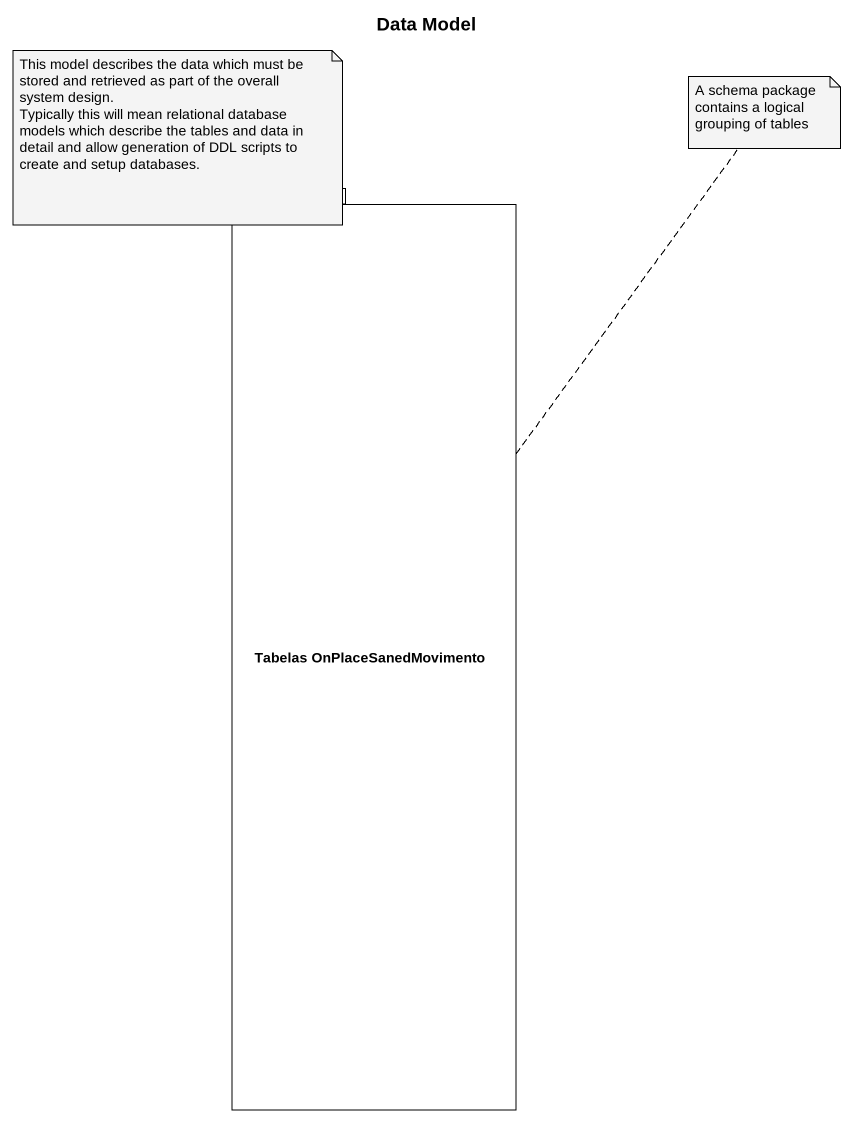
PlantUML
@startuml
title Data Model
package "Tabelas OnPlaceSanedMovimento" as Tabelas_OnPlaceSanedMoviment {
}
note as N1
  This model describes the data which must be stored and retrieved as part of the overall system design.
  Typically this will mean relational database models which describe the tables and data in detail and allow generation of DDL scripts to create and setup databases.
end note
note top of Tabelas_OnPlaceSanedMoviment : A schema package contains a logical grouping of tables
@enduml
